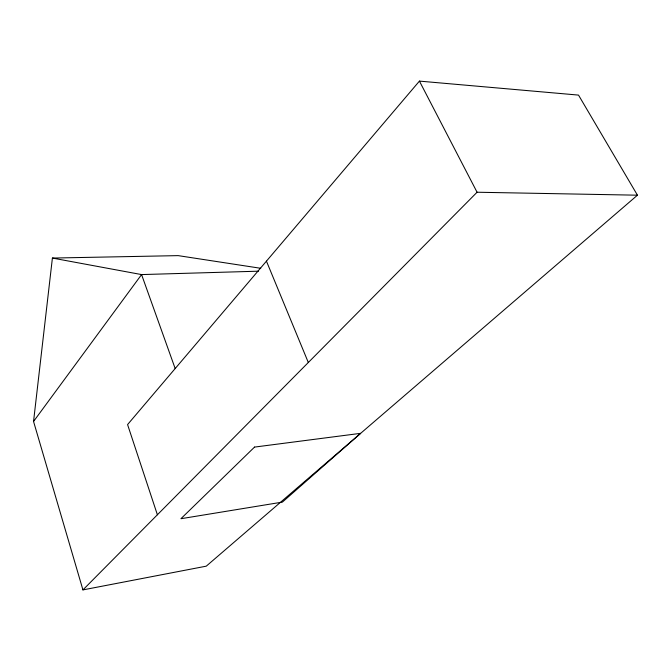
<?xml version="1.0" encoding="UTF-8"?>
<svg xmlns="http://www.w3.org/2000/svg" width="671" height="671" viewBox="0 0 671 671"><rect width="100%" height="100%" fill="white"/><g stroke="black" fill="none" stroke-linecap="round" stroke-linejoin="round"><path stroke-width="1.01" d="M157.391 514.774L127.574 424.575L419.425 81.107L578.519 95.097L637.45 195.194L206.257 566.165L82.936 589.893L33.55 421.463L52.405 258.058L178.159 255.626L260.734 268.291M33.55 421.463L141.573 274.582L258.478 271.185M82.936 589.893L477.073 192.233L637.45 195.194M52.405 258.058L141.573 274.582L175.173 368.564M419.425 81.107L477.073 192.233M266.446 261.153L308.316 362.499M254.535 447.087L180.918 518.717L282.382 502.109L360.654 433.332L254.535 447.087"/></g></svg>
